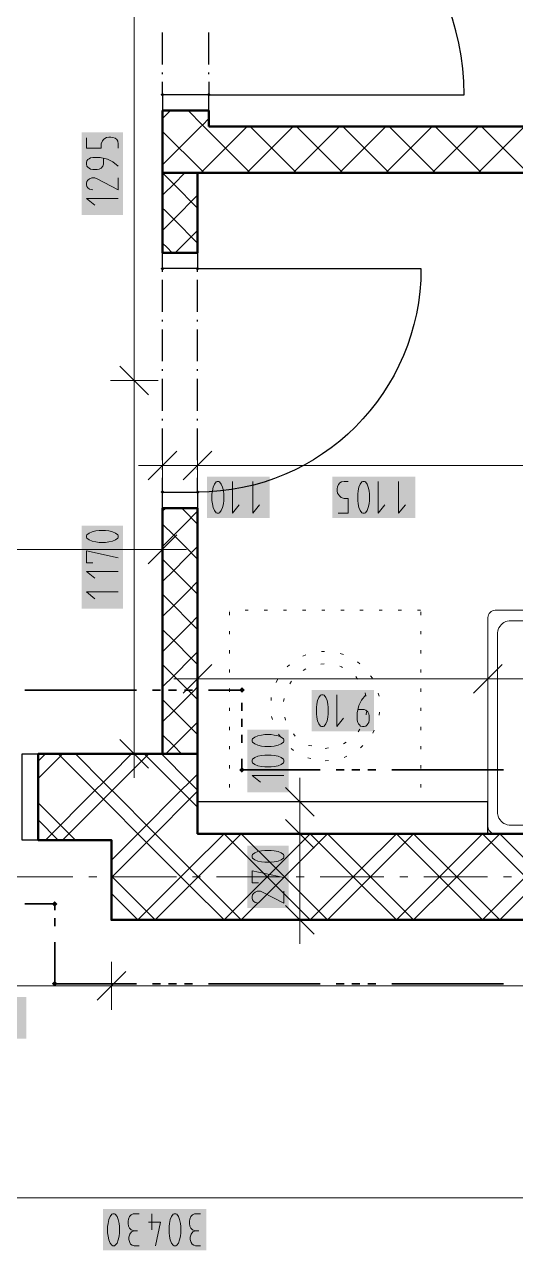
# Model space of a CAD drawing. Header units: millimetres. Extents: x 0 to 594, y 0 to 420.
# Drawn here: x 313.22 to 327.32, y 226.83 to 262 of the extents above; entities that cross this region are included whole.
import ezdxf

# ---------------------------------------------------------------- set-up
doc = ezdxf.new("R2010")
doc.units = ezdxf.units.MM
doc.header["$LTSCALE"] = 8
for name, color, linetype in [('PDF_Dvere', 7, 'Continuous'), ('PDF_Instalacni prizdivka do 1m', 7, 'Continuous'), ('PDF_Koty delkove', 7, 'Continuous'), ('PDF_Osy hlavni', 7, 'Continuous'), ('PDF_Pozarni useky', 7, 'Continuous'), ('PDF_Pricky zdene', 7, 'Continuous'), ('PDF_Sanita', 7, 'Continuous'), ('PDF_Steny akusticke', 7, 'Continuous')]:
    doc.layers.add(name, color=color, linetype=linetype)

msp = doc.modelspace()

# ---------------------------------------------------------------- linework, layer by layer
at = {"layer": 'PDF_Dvere', "lineweight": 25}
for points in [[(318.512, 260.352), (318.512, 259.988), (325.839, 259.988, 0.414213), (318.512, 267.315), (318.512, 266.535)], [(318.192, 254.997), (324.603, 254.997, -0.414213), (318.192, 248.586), (318.192, 248.996)]]:
    msp.add_lwpolyline(points, format="xyb", dxfattribs=at)
for points in [[(317.184, 260.856), (317.184, 261.772)], [(318.512, 260.856), (318.512, 261.772)], [(317.184, 260.581), (317.184, 260.627)], [(318.512, 260.581), (318.512, 260.627)], [(317.184, 259.988), (317.184, 260.352)], [(317.184, 254.903), (317.184, 254.949)], [(317.184, 253.758), (317.184, 254.674)], [(318.192, 254.903), (318.192, 254.949)], [(318.192, 253.758), (318.192, 254.674)], [(317.184, 253.483), (317.184, 253.529)], [(317.184, 252.339), (317.184, 253.254)], [(318.192, 253.483), (318.192, 253.529)], [(318.192, 252.339), (318.192, 253.254)], [(317.184, 252.064), (317.184, 252.11)], [(317.184, 250.919), (317.184, 251.835)], [(318.192, 252.064), (318.192, 252.11)], [(318.192, 250.919), (318.192, 251.835)], [(317.184, 250.644), (317.184, 250.69)], [(318.192, 250.644), (318.192, 250.69)], [(317.184, 249.499), (317.184, 250.415)], [(318.192, 249.499), (318.192, 250.415)], [(317.184, 249.225), (317.184, 249.27)], [(318.192, 249.225), (318.192, 249.27)], [(317.184, 248.586), (317.184, 248.996)]]:
    msp.add_lwpolyline(points, dxfattribs=at)
for points in [[(317.184, 259.988), (317.184, 259.53), (318.512, 259.53), (318.512, 259.988)], [(317.184, 254.997), (317.184, 255.455), (318.192, 255.455), (318.192, 254.997)], [(317.184, 248.128), (317.184, 248.586), (318.192, 248.586), (318.192, 248.128)], [(313.612, 238.603), (313.154, 238.603), (313.154, 241.075), (313.612, 241.075)]]:
    msp.add_lwpolyline(points, close=True, dxfattribs=at)
at = {"layer": 'PDF_Dvere', "lineweight": 25, "transparency": 33554559}
for points in [[(317.184, 259.931), (317.127, 259.988), (317.241, 259.988), (317.184, 260.046)], [(318.512, 259.931), (318.455, 259.988), (318.569, 259.988), (318.512, 260.046)], [(317.184, 254.939), (317.127, 254.997), (317.241, 254.997), (317.184, 255.054)], [(318.192, 254.939), (318.134, 254.997), (318.249, 254.997), (318.192, 255.054)], [(317.184, 248.528), (317.127, 248.586), (317.241, 248.586), (317.184, 248.643)], [(318.192, 248.528), (318.134, 248.586), (318.249, 248.586), (318.192, 248.643)]]:
    msp.add_solid(points, dxfattribs=at)
at = {"layer": 'PDF_Instalacni prizdivka do 1m', "lineweight": 25}
msp.add_lwpolyline([(318.192, 238.786), (326.526, 238.786), (326.526, 239.702), (318.192, 239.702)], close=True, dxfattribs=at)
at = {"layer": 'PDF_Koty delkove', "lineweight": 18}
for points in [[(316.373, 268.231), (316.373, 263.652), (316.373, 251.791), (316.373, 241.075), (316.373, 240.388)], [(315, 258.749), (315, 258.456), (315.426, 258.456), (315.426, 258.578), (315.458, 258.664), (315.503, 258.713), (315.579, 258.761), (315.64, 258.774), (315.701, 258.774), (315.763, 258.761), (315.823, 258.737), (315.869, 258.7), (315.9, 258.652), (315.915, 258.578), (315.915, 258.456)], [(315.915, 257.942), (315.763, 258.065), (315.61, 258.138), (315.396, 258.186), (315.182, 258.186), (315.121, 258.174), (315.076, 258.15), (315.045, 258.126), (315.014, 258.089), (315, 258.04), (315, 257.991), (315.014, 257.942), (315.045, 257.905), (315.076, 257.881), (315.121, 257.856), (315.182, 257.844), (315.305, 257.844), (315.365, 257.856), (315.426, 257.881), (315.472, 257.942), (315.488, 257.991), (315.488, 258.162)], [(315.243, 257.599), (315.152, 257.599), (315.091, 257.575), (315.045, 257.539), (315.014, 257.502), (315, 257.453), (315, 257.404), (315.014, 257.355), (315.045, 257.318), (315.091, 257.282), (315.182, 257.257)], [(315.915, 257.599), (315.915, 257.257), (315.305, 257.575), (315.243, 257.599)], [(315.915, 257.012), (315, 257.012), (315.243, 256.817)], [(316.786, 251.379), (315.961, 252.203)], [(317.06, 251.791), (316.373, 251.791), (315.687, 251.791)], [(317.596, 249.764), (316.772, 248.94)], [(317.184, 250.039), (317.184, 249.352), (317.184, 248.665)], [(318.604, 249.764), (317.78, 248.94)], [(318.192, 250.039), (318.192, 249.352), (318.192, 248.665)], [(317.184, 249.352), (316.497, 249.352)], [(383.677, 249.352), (382.669, 249.352), (378.842, 249.352), (372.549, 249.352), (368.773, 249.352), (361.974, 249.352), (356.589, 249.352), (352.858, 249.352), (351.346, 249.352), (350.201, 249.352), (349.469, 249.352), (348.095, 249.352), (338.866, 249.352), (335.695, 249.352), (328.312, 249.352), (318.192, 249.352), (317.184, 249.352)], [(318.872, 248.054), (318.909, 248.146), (318.934, 248.253), (318.946, 248.344), (318.946, 248.527), (318.934, 248.619), (318.909, 248.726), (318.872, 248.817), (318.824, 248.879), (318.799, 248.894), (318.75, 248.894), (318.725, 248.879), (318.677, 248.817), (318.64, 248.726), (318.616, 248.619), (318.604, 248.527)], [(319.191, 248.894), (319.191, 247.978), (319.386, 248.222)], [(319.778, 248.894), (319.778, 247.978), (319.973, 248.222)], [(322.224, 247.978), (322.518, 247.978), (322.518, 248.405), (322.395, 248.405), (322.31, 248.436), (322.261, 248.482), (322.212, 248.558), (322.2, 248.619), (322.2, 248.68), (322.212, 248.741), (322.236, 248.802), (322.273, 248.848), (322.322, 248.879), (322.395, 248.894), (322.518, 248.894)], [(322.787, 248.344), (322.799, 248.253), (322.824, 248.146), (322.86, 248.054), (322.909, 247.993), (322.934, 247.978), (322.982, 247.978), (323.007, 247.993), (323.055, 248.054), (323.092, 248.146), (323.117, 248.253), (323.13, 248.344), (323.13, 248.527), (323.117, 248.619), (323.092, 248.726), (323.055, 248.817), (323.007, 248.879), (322.982, 248.894), (322.934, 248.894), (322.909, 248.879), (322.86, 248.817), (322.824, 248.726), (322.799, 248.619), (322.787, 248.527)], [(323.374, 248.894), (323.374, 247.978), (323.569, 248.222)], [(323.961, 248.894), (323.961, 247.978), (324.156, 248.222)], [(318.604, 248.527), (318.604, 248.344), (318.616, 248.253), (318.64, 248.146), (318.677, 248.054), (318.725, 247.993), (318.75, 247.978), (318.799, 247.978), (318.824, 247.993), (318.872, 248.054)], [(322.787, 248.527), (322.787, 248.344)], [(317.184, 247.631), (317.184, 246.944), (317.184, 246.257)], [(317.596, 247.356), (316.772, 246.532)], [(317.184, 246.944), (311.05, 246.944), (310.736, 246.944), (307.205, 246.944), (304.151, 246.944), (303.996, 246.944), (302.988, 246.944), (293.692, 246.944), (291.769, 246.944), (282.472, 246.944), (281.465, 246.944), (268.276, 246.944)], [(317.184, 246.944), (317.871, 246.944)], [(315.182, 246.556), (315, 246.556), (315, 246.898), (315.915, 246.703)], [(315.915, 246.311), (315, 246.311), (315.243, 246.116)], [(315.915, 245.724), (315, 245.724), (315.243, 245.529)], [(318.192, 243.92), (318.192, 243.233), (318.192, 242.546)], [(326.526, 243.92), (326.526, 243.233), (326.526, 242.546)], [(318.604, 243.645), (317.78, 242.821)], [(326.938, 243.645), (326.114, 242.821)], [(318.192, 243.233), (317.505, 243.233)], [(382.669, 243.233), (378.447, 243.233), (374.335, 243.233), (372.808, 243.233), (358.765, 243.233), (357.345, 243.233), (351.346, 243.233), (349.515, 243.233), (343.516, 243.233), (342.096, 243.233), (326.526, 243.233), (318.192, 243.233)], [(321.6, 242.408), (321.6, 242.225), (321.613, 242.134), (321.637, 242.027), (321.674, 241.935), (321.722, 241.874), (321.747, 241.859), (321.796, 241.859), (321.821, 241.874), (321.869, 241.935), (321.906, 242.027), (321.931, 242.134), (321.943, 242.225), (321.943, 242.408), (321.931, 242.5), (321.906, 242.607), (321.869, 242.698), (321.821, 242.76), (321.796, 242.775), (321.747, 242.775), (321.722, 242.76), (321.674, 242.698)], [(321.674, 242.698), (321.637, 242.607), (321.613, 242.5), (321.6, 242.408)], [(322.187, 242.775), (322.187, 241.859), (322.383, 242.103)], [(323.019, 242.775), (322.896, 242.622), (322.823, 242.469), (322.775, 242.256), (322.775, 242.042), (322.787, 241.981), (322.811, 241.935), (322.835, 241.905), (322.872, 241.874), (322.921, 241.859), (322.97, 241.859), (323.019, 241.874), (323.056, 241.905), (323.08, 241.935), (323.105, 241.981), (323.117, 242.042), (323.117, 242.164), (323.105, 242.225), (323.08, 242.286), (323.019, 242.332), (322.97, 242.348), (322.799, 242.348)], [(320.302, 241.631), (320.119, 241.631), (320.028, 241.618), (319.921, 241.594), (319.83, 241.557), (319.768, 241.509), (319.754, 241.484), (319.754, 241.435), (319.768, 241.41), (319.83, 241.362), (319.921, 241.325), (320.028, 241.3), (320.119, 241.288), (320.302, 241.288), (320.394, 241.3), (320.501, 241.325), (320.593, 241.362), (320.654, 241.41), (320.67, 241.435), (320.67, 241.484), (320.654, 241.509), (320.593, 241.557), (320.501, 241.594), (320.394, 241.618)], [(320.394, 241.618), (320.302, 241.631)], [(316.786, 240.663), (315.961, 241.488)], [(317.06, 241.075), (316.373, 241.075), (315.687, 241.075)], [(320.67, 240.456), (319.754, 240.456), (319.997, 240.261)], [(321.127, 239.702), (321.127, 240.388)], [(321.54, 239.289), (320.715, 240.114)], [(321.814, 239.702), (321.127, 239.702), (320.441, 239.702)], [(321.127, 236.313), (321.127, 238.786), (321.127, 239.702)], [(321.54, 238.374), (320.715, 239.198)], [(321.814, 238.786), (321.127, 238.786), (320.441, 238.786)], [(320.302, 238.308), (320.119, 238.308), (320.028, 238.295), (319.921, 238.271), (319.83, 238.234), (319.768, 238.186), (319.754, 238.161), (319.754, 238.113), (319.768, 238.088), (319.83, 238.039), (319.921, 238.003), (320.028, 237.978), (320.119, 237.965), (320.302, 237.965), (320.394, 237.978), (320.501, 238.003), (320.593, 238.039), (320.654, 238.088), (320.67, 238.113), (320.67, 238.161), (320.654, 238.186), (320.593, 238.234), (320.501, 238.271), (320.394, 238.295)], [(320.394, 238.295), (320.302, 238.308)], [(319.936, 237.378), (319.754, 237.378), (319.754, 237.721), (320.67, 237.526)], [(320.67, 237.134), (320.67, 236.791), (320.059, 237.109), (319.997, 237.134), (319.906, 237.134), (319.845, 237.109), (319.799, 237.073), (319.768, 237.036), (319.754, 236.987), (319.754, 236.938), (319.768, 236.889), (319.799, 236.853), (319.845, 236.816), (319.936, 236.791)], [(321.54, 235.901), (320.715, 236.725)], [(321.814, 236.313), (321.127, 236.313), (320.441, 236.313)], [(321.127, 236.313), (321.127, 235.626)], [(315.719, 235.107), (315.719, 234.42), (315.719, 233.733)], [(316.131, 234.832), (315.307, 234.008)], [(409.093, 234.42), (398.881, 234.42), (391.828, 234.42), (385.142, 234.42), (315.719, 234.42), (309.033, 234.42), (302.576, 234.42), (300.24, 234.42), (292.913, 234.42), (291.86, 234.42), (284.533, 234.42), (282.198, 234.42), (276.428, 234.42), (225.78, 234.42)], [(492.987, 228.341), (475.377, 228.341), (472.422, 228.341), (457.634, 228.341), (456.306, 228.341), (177.604, 228.341)], [(316.514, 227.883), (316.343, 227.883), (316.283, 227.851), (316.233, 227.806), (316.209, 227.73), (316.197, 227.668), (316.197, 227.607), (316.209, 227.531), (316.233, 227.47), (316.283, 227.425), (316.368, 227.394)], [(316.784, 227.638), (317.126, 227.638), (316.979, 226.967)], [(316.881, 227.883), (316.881, 227.425)], [(318.044, 227.851), (317.995, 227.806), (317.97, 227.73), (317.958, 227.668), (317.958, 227.607), (317.97, 227.531), (317.995, 227.47), (318.044, 227.425), (318.129, 227.394)], [(318.276, 227.883), (318.105, 227.883), (318.044, 227.851)], [(316.514, 226.967), (316.368, 226.967), (316.318, 226.981), (316.27, 227.012), (316.245, 227.058), (316.221, 227.149), (316.221, 227.21), (316.245, 227.302), (316.294, 227.363), (316.368, 227.394), (316.465, 227.394)], [(318.276, 226.967), (318.129, 226.967), (318.08, 226.981), (318.031, 227.012), (318.006, 227.058), (317.982, 227.149), (317.982, 227.21), (318.006, 227.302), (318.056, 227.363), (318.129, 227.394), (318.227, 227.394)]]:
    msp.add_lwpolyline(points, dxfattribs=at)
for points in [[(315.548, 247.485), (315.365, 247.485), (315.274, 247.473), (315.167, 247.449), (315.076, 247.412), (315.014, 247.364), (315, 247.339), (315, 247.29), (315.014, 247.265), (315.076, 247.217), (315.167, 247.18), (315.274, 247.155), (315.365, 247.143), (315.548, 247.143), (315.64, 247.155), (315.747, 247.18), (315.839, 247.217), (315.9, 247.265), (315.915, 247.29), (315.915, 247.339), (315.9, 247.364), (315.839, 247.412), (315.747, 247.449), (315.64, 247.473)], [(320.302, 241.044), (320.119, 241.044), (320.028, 241.031), (319.921, 241.007), (319.83, 240.97), (319.768, 240.922), (319.754, 240.897), (319.754, 240.848), (319.768, 240.823), (319.83, 240.775), (319.921, 240.738), (320.028, 240.713), (320.119, 240.701), (320.302, 240.701), (320.394, 240.713), (320.501, 240.738), (320.593, 240.775), (320.654, 240.823), (320.67, 240.848), (320.67, 240.897), (320.654, 240.922), (320.593, 240.97), (320.501, 241.007), (320.394, 241.031)], [(315.61, 227.515), (315.61, 227.332), (315.622, 227.241), (315.646, 227.134), (315.683, 227.043), (315.731, 226.981), (315.756, 226.967), (315.805, 226.967), (315.83, 226.981), (315.878, 227.043), (315.915, 227.134), (315.94, 227.241), (315.952, 227.332), (315.952, 227.515), (315.94, 227.607), (315.915, 227.714), (315.878, 227.806), (315.83, 227.867), (315.805, 227.883), (315.756, 227.883), (315.731, 227.867), (315.683, 227.806), (315.646, 227.714), (315.622, 227.607)], [(317.371, 227.515), (317.371, 227.332), (317.383, 227.241), (317.408, 227.134), (317.444, 227.043), (317.493, 226.981), (317.518, 226.967), (317.566, 226.967), (317.591, 226.981), (317.639, 227.043), (317.676, 227.134), (317.701, 227.241), (317.714, 227.332), (317.714, 227.515), (317.701, 227.607), (317.676, 227.714), (317.639, 227.806), (317.591, 227.867), (317.566, 227.883), (317.518, 227.883), (317.493, 227.867), (317.444, 227.806), (317.408, 227.714), (317.383, 227.607)]]:
    msp.add_lwpolyline(points, close=True, dxfattribs=at)
at = {"layer": 'PDF_Koty delkove', "color": 7, "lineweight": 18, "true_color": 0xffffff, "transparency": 33554559}
for points in [[(316.053, 256.532), (316.053, 258.911), (314.862, 256.532), (314.862, 258.911)], [(320.258, 249.032), (318.466, 249.032), (320.258, 247.841), (318.466, 247.841)], [(324.441, 249.032), (322.063, 249.032), (324.441, 247.841), (322.063, 247.841)], [(316.053, 245.244), (316.053, 247.623), (314.862, 245.244), (314.862, 247.623)], [(323.255, 242.913), (321.463, 242.913), (323.255, 241.722), (321.463, 241.722)], [(320.807, 239.976), (320.807, 241.768), (319.616, 239.976), (319.616, 241.768)], [(320.807, 236.654), (320.807, 238.445), (319.616, 236.654), (319.616, 238.445)], [(313.272, 234.099), (311.48, 234.099), (313.272, 232.909), (311.48, 232.909)], [(318.438, 228.02), (315.472, 228.02), (318.438, 226.829), (315.472, 226.829)]]:
    msp.add_solid(points, dxfattribs=at)
at = {"layer": 'PDF_Osy hlavni', "lineweight": 18}
for points in [[(314.609, 237.549), (312.777, 237.549)], [(315.296, 237.549), (315.067, 237.549)], [(317.585, 237.549), (315.754, 237.549)], [(318.272, 237.549), (318.043, 237.549)], [(320.562, 237.549), (318.73, 237.549)], [(321.249, 237.549), (321.02, 237.549)], [(323.539, 237.549), (321.707, 237.549)], [(324.225, 237.549), (323.997, 237.549)], [(326.515, 237.549), (324.683, 237.549)], [(327.202, 237.549), (326.973, 237.549)]]:
    msp.add_lwpolyline(points, dxfattribs=at)
at = {"layer": 'PDF_Pozarni useky', "lineweight": 35}
for points in [[(316.441, 242.907), (313.235, 242.907)], [(317.127, 242.907), (316.898, 242.907)], [(317.585, 242.907), (317.356, 242.907)], [(318.043, 242.907), (317.814, 242.907)], [(319.465, 242.907), (318.501, 242.907)], [(319.465, 242.31), (319.465, 242.539)], [(319.465, 241.852), (319.465, 242.081)], [(319.465, 241.394), (319.465, 241.623)], [(321.707, 240.617), (319.465, 240.617), (319.465, 240.936)], [(322.394, 240.617), (322.165, 240.617)], [(322.852, 240.617), (322.623, 240.617)], [(323.31, 240.617), (323.081, 240.617)], [(326.973, 240.617), (323.768, 240.617)], [(314.089, 236.771), (313.234, 236.771)], [(314.089, 236.593), (314.089, 236.771)], [(314.089, 236.135), (314.089, 236.364)], [(314.089, 234.481), (314.089, 235.677)], [(316.441, 234.481), (314.089, 234.481)], [(317.128, 234.481), (316.899, 234.481)], [(317.585, 234.481), (317.357, 234.481)], [(318.043, 234.481), (317.814, 234.481)], [(321.707, 234.481), (318.501, 234.481)], [(322.394, 234.481), (322.165, 234.481)], [(322.852, 234.481), (322.623, 234.481)], [(323.31, 234.481), (323.081, 234.481)], [(326.973, 234.481), (323.768, 234.481)]]:
    msp.add_lwpolyline(points, dxfattribs=at)
at = {"layer": 'PDF_Pozarni useky', "lineweight": 35, "transparency": 33554559}
for points in [[(319.465, 242.827), (319.385, 242.907), (319.545, 242.907), (319.465, 242.987)], [(319.545, 242.907), (319.465, 242.827), (319.465, 242.987), (319.385, 242.907)], [(319.545, 240.617), (319.465, 240.537), (319.465, 240.698), (319.385, 240.617)], [(319.465, 240.537), (319.385, 240.617), (319.545, 240.617), (319.465, 240.698)], [(314.089, 236.691), (314.008, 236.771), (314.169, 236.771), (314.089, 236.851)], [(314.169, 236.771), (314.089, 236.691), (314.089, 236.851), (314.008, 236.771)], [(314.169, 234.481), (314.089, 234.401), (314.089, 234.561), (314.008, 234.481)], [(314.089, 234.401), (314.008, 234.481), (314.169, 234.481), (314.089, 234.561)]]:
    msp.add_solid(points, dxfattribs=at)
at = {"layer": 'PDF_Pricky zdene', "lineweight": 9}
for points in [[(317.413, 259.53), (317.184, 259.301)], [(318.512, 259.301), (318.329, 259.118), (318.283, 259.072), (317.184, 257.973)], [(318.375, 259.072), (318.329, 259.118), (317.917, 259.53)], [(318.375, 257.744), (318.329, 257.79), (317.184, 258.935)], [(319.611, 259.072), (318.329, 257.79), (318.283, 257.744)], [(319.703, 257.744), (319.657, 257.79), (318.375, 259.072)], [(320.939, 259.072), (319.657, 257.79), (319.611, 257.744)], [(321.031, 257.744), (320.985, 257.79), (319.703, 259.072)], [(322.267, 259.072), (320.985, 257.79), (320.939, 257.744)], [(322.359, 257.744), (322.313, 257.79), (321.031, 259.072)], [(323.595, 259.072), (322.313, 257.79), (322.267, 257.744)], [(323.687, 257.744), (323.641, 257.79), (322.359, 259.072)], [(324.923, 259.072), (323.641, 257.79), (323.595, 257.744)], [(325.015, 257.744), (324.969, 257.79), (323.687, 259.072)], [(326.251, 259.072), (324.969, 257.79), (324.923, 257.744)], [(326.343, 257.744), (326.297, 257.79), (325.015, 259.072)], [(327.579, 259.072), (326.297, 257.79), (326.251, 257.744)], [(327.671, 257.744), (327.625, 257.79), (326.343, 259.072)], [(318.192, 256.737), (317.505, 257.424), (317.184, 257.744)], [(317.825, 257.744), (317.505, 257.424)], [(318.192, 257.744), (318.192, 257.744)], [(317.505, 257.424), (317.221, 257.14), (317.184, 257.103)], [(318.192, 257.103), (317.505, 256.416)], [(318.192, 255.729), (317.505, 256.416), (317.249, 256.672), (317.184, 256.737)], [(317.505, 256.416), (317.278, 256.19), (317.184, 256.096)], [(318.192, 256.096), (317.551, 255.455)], [(317.459, 255.455), (317.314, 255.6), (317.184, 255.729)], [(317.276, 248.128), (317.184, 248.036)], [(318.192, 248.036), (317.795, 247.639), (317.505, 247.349)], [(318.192, 247.67), (317.767, 248.094), (317.734, 248.128)], [(318.192, 246.662), (317.832, 247.022), (317.505, 247.349), (317.184, 247.67)], [(317.505, 247.349), (317.184, 247.029)], [(318.192, 247.029), (317.852, 246.689), (317.505, 246.342)], [(318.192, 245.655), (317.897, 245.949), (317.505, 246.342), (317.184, 246.662)], [(317.505, 246.342), (317.184, 246.021)], [(318.192, 246.021), (317.91, 245.739), (317.505, 245.334)], [(318.192, 244.647), (317.962, 244.877), (317.505, 245.334), (317.184, 245.655)], [(317.505, 245.334), (317.184, 245.014)], [(318.192, 245.014), (317.967, 244.789), (317.505, 244.327)], [(318.192, 243.64), (318.027, 243.805), (317.505, 244.327), (317.184, 244.647)], [(317.505, 244.327), (317.184, 244.006)], [(318.192, 244.006), (318.025, 243.839), (317.505, 243.319)], [(318.192, 242.632), (318.092, 242.733), (317.505, 243.319), (317.184, 243.64)], [(317.505, 243.319), (317.184, 242.999)], [(318.192, 242.999), (318.082, 242.889), (317.505, 242.312), (317.184, 241.991)], [(318.192, 241.625), (318.156, 241.66), (317.505, 242.312), (317.184, 242.632)], [(318.192, 241.991), (318.139, 241.939), (317.505, 241.304), (317.276, 241.075)], [(317.734, 241.075), (317.505, 241.304), (317.184, 241.625)]]:
    msp.add_lwpolyline(points, dxfattribs=at)
at = {"layer": 'PDF_Pricky zdene', "lineweight": 50}
for points in [[(317.184, 259.072), (317.184, 259.53), (318.512, 259.53), (318.512, 259.072)], [(317.184, 259.072), (317.184, 257.928), (317.184, 257.744), (318.192, 257.744), (349.469, 257.744), (349.515, 257.744), (349.515, 259.072), (349.469, 259.072), (318.512, 259.072)], [(318.192, 255.455), (318.192, 257.515), (318.192, 257.744), (317.184, 257.744), (317.184, 257.515), (317.184, 255.455)], [(318.192, 255.455), (317.184, 255.455)], [(317.184, 248.128), (318.192, 248.128)], [(317.184, 248.128), (317.184, 246.067), (317.184, 241.075), (318.192, 241.075), (318.192, 246.067), (318.192, 248.128)]]:
    msp.add_lwpolyline(points, dxfattribs=at)
at = {"layer": 'PDF_Sanita', "lineweight": 13}
for points in [[(319.108, 245.197), (319.108, 245.197)], [(319.108, 245.197), (319.108, 245.197)], [(319.108, 245.057), (319.108, 245.149)], [(319.646, 245.197), (319.555, 245.197)], [(320.196, 245.197), (320.104, 245.197)], [(320.745, 245.197), (320.654, 245.197)], [(321.295, 245.197), (321.203, 245.197)], [(321.844, 245.197), (321.753, 245.197)], [(322.394, 245.197), (322.302, 245.197)], [(322.943, 245.197), (322.852, 245.197)], [(323.493, 245.197), (323.401, 245.197)], [(324.042, 245.197), (323.951, 245.197)], [(324.592, 245.197), (324.5, 245.197)], [(324.603, 245.197), (324.603, 245.197)], [(324.603, 245.197), (324.603, 245.197)], [(324.603, 245.057), (324.603, 245.149)], [(334.311, 244.895), (327.134, 244.893), (327.082, 244.885), (327.036, 244.87), (326.984, 244.846), (326.944, 244.819), (326.903, 244.782), (326.872, 244.745), (326.841, 244.696), (326.819, 244.642), (326.808, 244.601), (326.802, 244.559), (326.801, 241.964), (326.802, 239.368), (326.808, 239.326), (326.819, 239.286), (326.841, 239.232), (326.872, 239.183), (326.903, 239.146), (326.944, 239.108), (326.984, 239.082), (327.036, 239.057), (327.082, 239.043), (327.134, 239.034), (334.311, 239.033)], [(319.108, 244.508), (319.108, 244.599)], [(324.603, 244.508), (324.603, 244.599)], [(319.108, 243.958), (319.108, 244.05)], [(321.299, 243.915), (321.216, 243.877)], [(321.836, 244.018), (321.745, 244.01)], [(322.376, 243.929), (322.287, 243.953)], [(324.603, 243.958), (324.603, 244.05)], [(319.108, 243.409), (319.108, 243.5)], [(320.829, 243.635), (320.765, 243.57)], [(321.298, 243.517), (321.222, 243.467)], [(321.821, 243.664), (321.731, 243.646)], [(322.354, 243.556), (322.323, 243.577), (322.27, 243.588)], [(322.852, 243.661), (322.777, 243.713)], [(324.603, 243.409), (324.603, 243.5)], [(320.485, 243.211), (320.446, 243.128)], [(320.891, 243.162), (320.84, 243.086)], [(322.781, 243.22), (322.73, 243.296)], [(323.208, 243.245), (323.155, 243.32)], [(319.108, 242.859), (319.108, 242.951)], [(320.307, 242.694), (320.299, 242.603)], [(323.019, 242.736), (323.002, 242.826)], [(323.399, 242.732), (323.375, 242.821)], [(324.603, 242.859), (324.603, 242.951)], [(319.108, 242.31), (319.108, 242.401)], [(320.678, 242.667), (320.66, 242.578)], [(324.603, 242.31), (324.603, 242.401)], [(320.317, 242.147), (320.341, 242.059)], [(320.698, 242.128), (320.716, 242.039)], [(323.026, 242.197), (323.044, 242.287)], [(323.402, 242.185), (323.41, 242.276)], [(319.108, 241.76), (319.108, 241.852)], [(320.514, 241.638), (320.567, 241.563)], [(320.949, 241.649), (320.992, 241.586)], [(322.8, 241.707), (322.851, 241.783)], [(323.218, 241.67), (323.257, 241.753)], [(324.603, 241.76), (324.603, 241.852)], [(319.108, 241.211), (319.108, 241.302)], [(321.385, 241.323), (321.388, 241.321), (321.475, 241.304)], [(322.383, 241.362), (322.46, 241.412)], [(322.868, 241.25), (322.932, 241.314)], [(324.603, 241.211), (324.603, 241.302)], [(320.874, 241.227), (320.949, 241.174)], [(321.354, 240.964), (321.442, 240.941)], [(321.855, 241.228), (321.945, 241.246)], [(322.394, 240.975), (322.477, 241.013)], [(319.108, 240.661), (319.108, 240.753)], [(321.855, 240.879), (321.947, 240.887)], [(324.603, 240.661), (324.603, 240.753)], [(319.108, 240.112), (319.108, 240.203)], [(324.603, 240.112), (324.603, 240.203)], [(319.108, 239.702), (319.108, 239.702)], [(319.108, 239.702), (319.108, 239.702)], [(319.646, 239.702), (319.555, 239.702)], [(320.196, 239.702), (320.104, 239.702)], [(320.745, 239.702), (320.654, 239.702)], [(321.295, 239.702), (321.203, 239.702)], [(321.844, 239.702), (321.753, 239.702)], [(322.394, 239.702), (322.302, 239.702)], [(322.943, 239.702), (322.852, 239.702)], [(323.493, 239.702), (323.401, 239.702)], [(324.042, 239.702), (323.951, 239.702)], [(324.592, 239.702), (324.5, 239.702)], [(324.603, 239.702), (324.603, 239.702)], [(324.603, 239.702), (324.603, 239.702)]]:
    msp.add_lwpolyline(points, dxfattribs=at)
msp.add_lwpolyline([(326.736, 245.197), (326.737, 245.197), (341.885, 245.197, -0.414233), (342.096, 244.986), (342.096, 238.996, -0.414247), (341.885, 238.786), (326.737, 238.786, -0.414247), (326.526, 238.996), (326.526, 244.986, -0.41423), (326.736, 245.197)], format="xyb", dxfattribs=at)
at = {"layer": 'PDF_Steny akusticke', "lineweight": 9}
for points in [[(313.612, 240.865), (313.722, 240.975), (313.823, 241.075)], [(313.612, 240.37), (314.243, 241.001), (314.318, 241.075)], [(313.823, 238.603), (315.243, 240.022), (315.49, 240.269), (315.719, 240.499), (316.296, 241.075)], [(318.192, 240.498), (317.963, 240.269), (317.715, 240.022), (316.479, 238.786), (315.719, 239.546), (315.49, 239.775), (315.243, 240.022), (314.263, 241.002), (314.189, 241.075)], [(314.318, 238.603), (315.49, 239.775), (315.719, 240.004), (315.737, 240.022), (316.79, 241.075)], [(318.192, 240.004), (317.963, 239.775), (316.974, 238.786), (315.737, 240.022), (315.719, 240.04), (315.49, 240.269), (314.733, 241.026), (314.684, 241.075)], [(318.192, 239.546), (317.963, 239.775), (317.715, 240.022), (316.662, 241.075)], [(318.192, 240.04), (317.963, 240.269), (317.157, 241.075)], [(314.684, 238.603), (313.612, 239.674)], [(314.189, 238.603), (313.612, 239.18)], [(315.719, 238.026), (316.479, 238.786)], [(315.737, 237.549), (316.974, 238.786)], [(317.715, 237.549), (316.479, 238.786)], [(316.479, 236.313), (317.715, 237.549), (317.963, 237.797), (318.952, 238.786)], [(319.446, 236.313), (318.21, 237.549), (317.963, 237.797), (316.974, 238.786)], [(318.21, 237.549), (319.446, 238.786)], [(320.188, 237.549), (318.952, 238.786)], [(318.952, 236.313), (320.188, 237.549), (320.436, 237.797), (321.425, 238.786)], [(321.919, 236.313), (320.683, 237.549), (320.436, 237.797), (319.446, 238.786)], [(320.683, 237.549), (321.919, 238.786)], [(322.661, 237.549), (321.425, 238.786)], [(321.425, 236.313), (322.661, 237.549), (322.908, 237.797), (323.898, 238.786)], [(324.392, 236.313), (323.156, 237.549), (322.908, 237.797), (321.919, 238.786)], [(321.919, 236.313), (322.908, 237.302), (323.156, 237.549), (324.392, 238.786)], [(325.134, 237.549), (323.898, 238.786)], [(323.898, 236.313), (325.134, 237.549), (325.381, 237.797), (326.37, 238.786)], [(326.865, 236.313), (325.629, 237.549), (325.381, 237.797), (324.392, 238.786)], [(324.392, 236.313), (325.381, 237.302), (325.629, 237.549), (326.865, 238.786)], [(327.607, 237.549), (326.37, 238.786)], [(329.338, 236.313), (328.101, 237.549), (327.854, 237.797), (326.865, 238.786)], [(326.865, 236.313), (327.854, 237.302), (328.101, 237.549), (329.338, 238.786)], [(326.37, 236.313), (327.607, 237.549), (327.854, 237.797)], [(316.974, 236.313), (315.737, 237.549), (315.719, 237.568)], [(315.719, 237.531), (315.737, 237.549)], [(317.963, 237.302), (317.715, 237.549)], [(317.963, 237.302), (318.21, 237.549)], [(320.436, 237.302), (320.188, 237.549)], [(320.436, 237.302), (320.683, 237.549)], [(322.908, 237.302), (322.661, 237.549)], [(325.381, 237.302), (325.134, 237.549)], [(316.479, 236.313), (315.719, 237.073)], [(316.974, 236.313), (317.963, 237.302)], [(318.952, 236.313), (317.963, 237.302)], [(319.446, 236.313), (320.436, 237.302)], [(321.425, 236.313), (320.436, 237.302)], [(323.898, 236.313), (322.908, 237.302)], [(326.37, 236.313), (325.381, 237.302)]]:
    msp.add_lwpolyline(points, dxfattribs=at)
at = {"layer": 'PDF_Steny akusticke', "lineweight": 50}
msp.add_lwpolyline([(342.096, 236.313), (315.719, 236.313), (315.719, 238.603), (314.711, 238.603), (313.612, 238.603), (313.612, 241.075), (314.711, 241.075), (315.719, 241.075), (317.184, 241.075), (318.192, 241.075), (318.192, 238.786), (342.096, 238.786), (342.096, 238.648)], dxfattribs=at)

doc.saveas('drawing.dxf')
